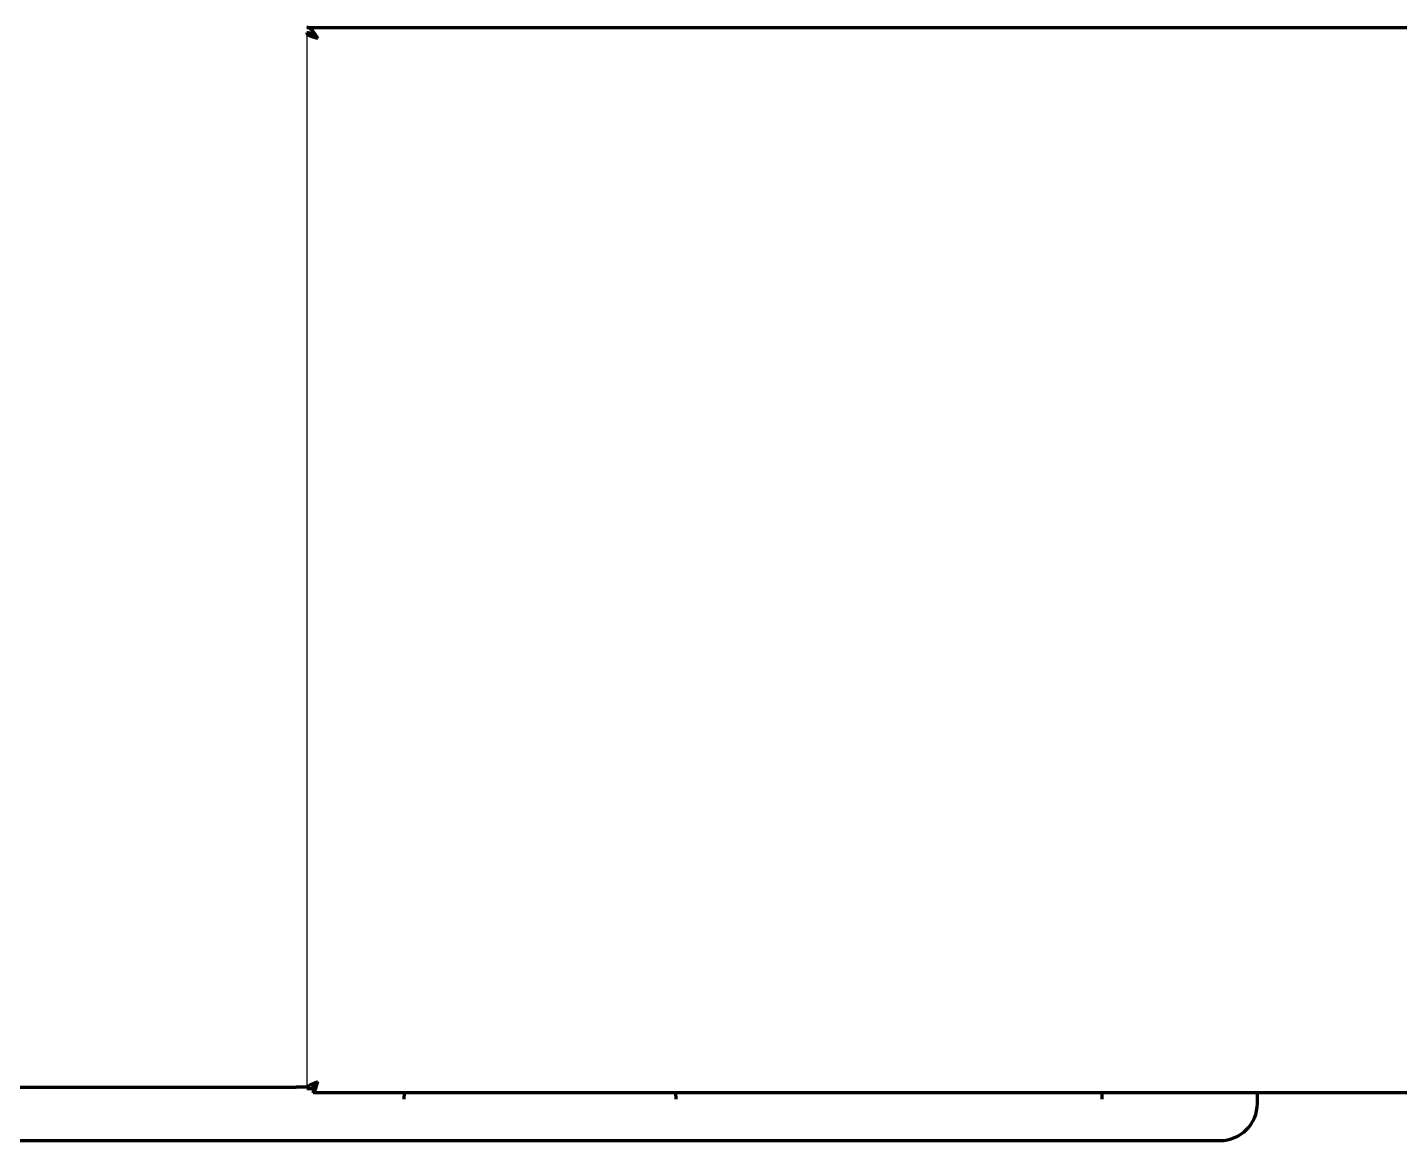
# Model space of a CAD drawing. Header units: inches. Extents: x 904 to 7172, y 213 to 5528.
# Drawn here: x 2916.9 to 3173.2, y 2042.8 to 2250.7 of the extents above; entities that cross this region are included whole.
import ezdxf

# ---------------------------------------------------------------- set-up
doc = ezdxf.new("R2010")
doc.units = ezdxf.units.IN

msp = doc.modelspace()

# ---------------------------------------------------------------- linework, layer by layer
at = {"linetype": 'Continuous', "lineweight": 70}
for p, q in [((2969.12, 2250.72), (3519.12, 2250.72)), ((2970.12, 2250.82), (2970.12, 2250.72)), ((2969.12, 2249.63), (2969.12, 2249.74)), ((2969.12, 2249.62), (2969.5, 2249.62)), ((2801.12, 2052.72), (2967.12, 2052.72)), ((2969.12, 2052.72), (2967.12, 2052.72)), ((2969.12, 2052.52), (2969.12, 2052.72)), ((2970.39, 2052.77), (2970.23, 2052.77)), ((2970.32, 2051.72), (2970.32, 2052.72)), ((2970.87, 2053.27), (2970.61, 2053.27)), ((2969.12, 2052.52), (2970.12, 2052.52)), ((3517.92, 2051.72), (2970.32, 2051.72)), ((2987.27, 2051.72), (2987.24, 2050.53)), ((3037.97, 2051.72), (3038, 2050.53)), ((3117.6, 2051.72), (3117.57, 2050.53)), ((3146.62, 2049.75), (3146.62, 2051.72)), ((2885.59, 2042.77), (3139.65, 2042.77))]:
    msp.add_line(p, q, dxfattribs=at)
msp.add_line((2969.12, 2249.62), (2969.12, 2052.72))
msp.add_ellipse((3139.59, 2049.8), major_axis=(4.99, -4.99), ratio=0.992433, start_param=5.501585, end_param=7.064785, dxfattribs=at)
for points in [[(2971.12, 2248.72), (2971.09, 2248.76), (2971.05, 2248.83), (2970.98, 2248.95), (2970.9, 2249.06), (2970.83, 2249.17), (2970.76, 2249.28), (2970.69, 2249.38), (2970.62, 2249.49), (2970.55, 2249.59), (2970.48, 2249.69), (2970.4, 2249.79), (2970.33, 2249.88), (2970.26, 2249.97), (2970.19, 2250.06), (2970.12, 2250.14), (2970.05, 2250.21), (2969.98, 2250.29), (2969.9, 2250.35), (2969.83, 2250.42), (2969.76, 2250.47), (2969.69, 2250.52), (2969.62, 2250.57), (2969.55, 2250.61), (2969.48, 2250.64), (2969.4, 2250.67), (2969.33, 2250.69), (2969.26, 2250.71), (2969.19, 2250.72), (2969.14, 2250.72), (2969.12, 2250.72)], [(2971.12, 2248.72), (2971.09, 2248.74), (2971.05, 2248.78), (2970.98, 2248.83), (2970.9, 2248.89), (2970.83, 2248.94), (2970.76, 2249), (2970.69, 2249.05), (2970.62, 2249.1), (2970.55, 2249.16), (2970.48, 2249.21), (2970.4, 2249.25), (2970.33, 2249.3), (2970.26, 2249.35), (2970.19, 2249.39), (2970.12, 2249.43), (2970.05, 2249.47), (2969.98, 2249.5), (2969.9, 2249.54), (2969.83, 2249.57), (2969.76, 2249.6), (2969.69, 2249.62), (2969.62, 2249.65), (2969.55, 2249.67), (2969.48, 2249.68), (2969.4, 2249.7), (2969.33, 2249.71), (2969.26, 2249.72), (2969.19, 2249.72), (2969.14, 2249.72), (2969.12, 2249.72)], [(2969.12, 2249.62), (2969.12, 2249.61), (2969.12, 2249.59), (2969.13, 2249.56), (2969.14, 2249.53), (2969.16, 2249.5), (2969.19, 2249.47), (2969.22, 2249.44), (2969.25, 2249.41), (2969.29, 2249.38), (2969.34, 2249.35), (2969.39, 2249.32), (2969.44, 2249.29), (2969.5, 2249.26), (2969.56, 2249.23), (2969.63, 2249.2), (2969.7, 2249.17), (2969.78, 2249.14), (2969.86, 2249.11), (2969.94, 2249.08), (2970.03, 2249.05), (2970.12, 2249.02), (2970.21, 2248.99), (2970.3, 2248.96), (2970.4, 2248.93), (2970.5, 2248.9), (2970.6, 2248.87), (2970.7, 2248.84), (2970.81, 2248.81), (2970.91, 2248.78), (2971.01, 2248.75), (2971.08, 2248.73), (2971.12, 2248.72)], [(2970.12, 2249.62), (2970.12, 2249.61), (2970.12, 2249.59), (2970.12, 2249.56), (2970.13, 2249.53), (2970.14, 2249.5), (2970.15, 2249.47), (2970.17, 2249.44), (2970.18, 2249.41), (2970.2, 2249.38), (2970.23, 2249.35), (2970.25, 2249.32), (2970.28, 2249.29), (2970.31, 2249.26), (2970.34, 2249.23), (2970.38, 2249.2), (2970.41, 2249.17), (2970.45, 2249.14), (2970.49, 2249.11), (2970.53, 2249.08), (2970.57, 2249.05), (2970.62, 2249.02), (2970.66, 2248.99), (2970.71, 2248.96), (2970.76, 2248.93), (2970.81, 2248.9), (2970.86, 2248.87), (2970.91, 2248.84), (2970.96, 2248.81), (2971.01, 2248.78), (2971.07, 2248.75), (2971.1, 2248.73), (2971.12, 2248.72)], [(2971.12, 2053.72), (2971.08, 2053.71), (2971.01, 2053.68), (2970.9, 2053.64), (2970.79, 2053.6), (2970.69, 2053.56), (2970.58, 2053.51), (2970.48, 2053.47), (2970.38, 2053.43), (2970.28, 2053.39), (2970.18, 2053.35), (2970.09, 2053.31), (2970, 2053.27), (2969.91, 2053.23), (2969.82, 2053.18), (2969.74, 2053.14), (2969.67, 2053.1), (2969.59, 2053.06), (2969.53, 2053.02), (2969.46, 2052.98), (2969.4, 2052.94), (2969.35, 2052.89), (2969.3, 2052.85), (2969.26, 2052.81), (2969.22, 2052.77), (2969.19, 2052.73), (2969.16, 2052.69), (2969.14, 2052.65), (2969.13, 2052.6), (2969.12, 2052.56), (2969.12, 2052.54), (2969.12, 2052.52)], [(2971.12, 2053.72), (2971.1, 2053.71), (2971.06, 2053.68), (2971.01, 2053.64), (2970.96, 2053.6), (2970.9, 2053.56), (2970.85, 2053.51), (2970.8, 2053.47), (2970.75, 2053.43), (2970.7, 2053.39), (2970.65, 2053.35), (2970.6, 2053.31), (2970.56, 2053.27), (2970.51, 2053.23), (2970.47, 2053.18), (2970.43, 2053.14), (2970.39, 2053.1), (2970.36, 2053.06), (2970.32, 2053.02), (2970.29, 2052.98), (2970.26, 2052.94), (2970.23, 2052.89), (2970.21, 2052.85), (2970.19, 2052.81), (2970.17, 2052.77), (2970.15, 2052.73), (2970.14, 2052.69), (2970.13, 2052.65), (2970.12, 2052.6), (2970.12, 2052.56), (2970.12, 2052.54), (2970.12, 2052.52)], [(2970.32, 2052.72), (2970.33, 2052.72), (2970.35, 2052.72), (2970.37, 2052.73), (2970.4, 2052.73), (2970.43, 2052.74), (2970.45, 2052.76), (2970.48, 2052.77), (2970.51, 2052.79), (2970.53, 2052.81), (2970.56, 2052.83), (2970.59, 2052.86), (2970.61, 2052.88), (2970.64, 2052.91), (2970.67, 2052.94), (2970.69, 2052.98), (2970.72, 2053.01), (2970.75, 2053.05), (2970.77, 2053.09), (2970.8, 2053.13), (2970.83, 2053.18), (2970.85, 2053.22), (2970.88, 2053.27), (2970.91, 2053.31), (2970.93, 2053.36), (2970.96, 2053.41), (2970.99, 2053.46), (2971.01, 2053.51), (2971.04, 2053.57), (2971.07, 2053.62), (2971.09, 2053.67), (2971.11, 2053.7), (2971.12, 2053.72)], [(2970.32, 2051.72), (2970.33, 2051.72), (2970.35, 2051.72), (2970.37, 2051.73), (2970.4, 2051.75), (2970.43, 2051.76), (2970.45, 2051.79), (2970.48, 2051.82), (2970.51, 2051.85), (2970.53, 2051.89), (2970.56, 2051.94), (2970.59, 2051.99), (2970.61, 2052.04), (2970.64, 2052.1), (2970.67, 2052.17), (2970.69, 2052.23), (2970.72, 2052.31), (2970.75, 2052.38), (2970.77, 2052.46), (2970.8, 2052.55), (2970.83, 2052.63), (2970.85, 2052.72), (2970.88, 2052.81), (2970.91, 2052.91), (2970.93, 2053), (2970.96, 2053.1), (2970.99, 2053.2), (2971.01, 2053.31), (2971.04, 2053.41), (2971.07, 2053.51), (2971.09, 2053.62), (2971.11, 2053.69), (2971.12, 2053.72)]]:
    msp.add_open_spline(points, degree=3, dxfattribs=at)

doc.saveas('drawing.dxf')
